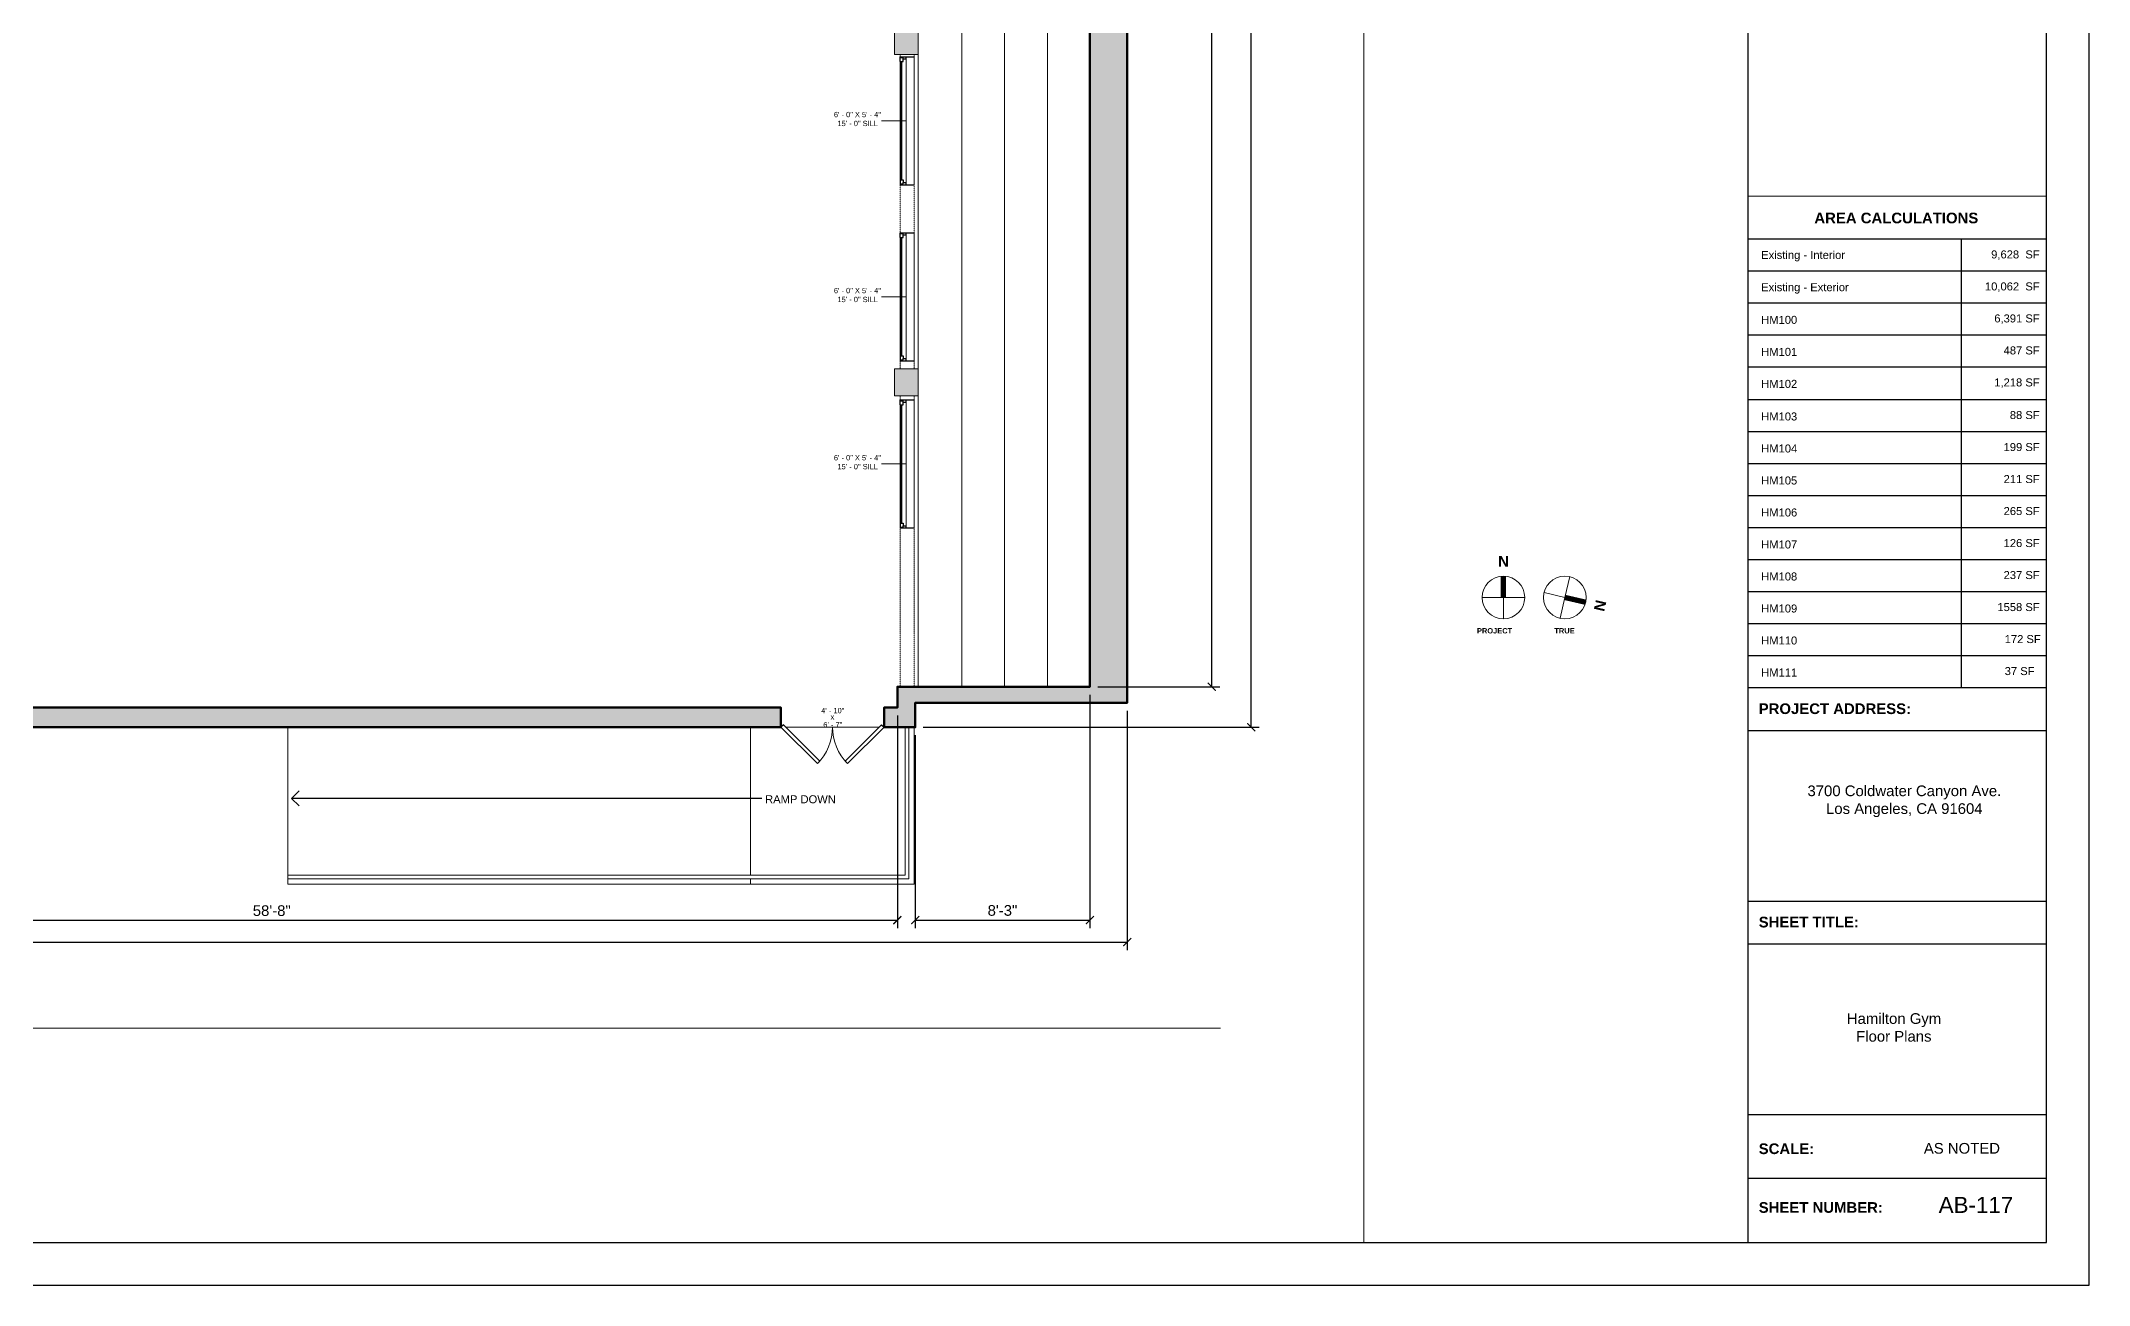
# Model space of a CAD drawing. Header units: inches. Extents: x -2078 to 106214, y -964 to 6385.
# Drawn here: x 73718 to 74870, y 2929 to 3628 of the extents above; entities that cross this region are included whole.
import ezdxf

# ---------------------------------------------------------------- set-up
doc = ezdxf.new("R2010")
doc.units = ezdxf.units.IN
doc.header["$MEASUREMENT"] = 0
doc.linetypes.add('HIDDEN2', pattern=[0.1875, 0.125, -0.0625])
for name, color, linetype, lineweight in [('A-ANNO', 2, 'Continuous', 5), ('A-ANNO-DIMS', 1, 'Continuous', 9), ('A-COLS', 3, 'Continuous', 9), ('A-DETAIL-2', 20, 'Continuous', 25), ('A-DETL-THIN', 151, 'Continuous', 9), ('A-DOOR', 1, 'Continuous', 18), ('A-FLOR', 6, 'Continuous', 18), ('A-GENM', 13, 'Continuous', 9), ('A-GLAZ', 2, 'Continuous', 30), ('A-HIDDEN', 2, 'HIDDEN2', 18), ('A-WALL', 3, 'Continuous', 40), ('A-WINDOWS', 2, 'Continuous', 18)]:
    doc.layers.add(name, color=color, linetype=linetype, lineweight=lineweight)
doc.layers.add('A-HATCH', color=9, linetype='Continuous')
doc.layers.add('A-TB', color=7, linetype='Continuous')
doc.styles.add('Arial', font='arial.ttf')
doc.styles.add('Arial_1', font='arial.ttf', dxfattribs={"height": 0.0625})
doc.styles.add('Arial_2', font='arial.ttf', dxfattribs={"height": 3})
doc.styles.add('Arial_3', font='arial.ttf', dxfattribs={"height": 0.125})
doc.styles.add('Arial_4', font='arial.ttf', dxfattribs={"height": 3})
doc.styles.add('Arial_5', font='arial.ttf', dxfattribs={"height": 0.09375})
doc.styles.add('Arial_B_2', font='arialbd.ttf', dxfattribs={"height": 0.125})
doc.styles.add('Arial_B_3', font='arialbd.ttf', dxfattribs={"height": 0.0625})
doc.styles.add('JC', font='arial.ttf', dxfattribs={"height": 0.125})
doc.dimstyles.new('JC-DIMS', dxfattribs={"dimtxt": 0.125, "dimasz": 0.09375, "dimexe": 0.09375, "dimexo": 0.09375, "dimgap": 0.046875, "dimtad": 1, "dimdec": 1, "dimzin": 0, "dimdsep": 46, "dimlunit": 4, "dimtxsty": 'JC', "dimblk": 'ARCHTICK', "dimcen": 0.09, "dimclrd": 1, "dimclre": 1, "dimclrt": 256, "dimadec": 0, "dimazin": 0, "dimtfac": 1, "dimtdec": 1, "dimtofl": 0, "dimtmove": 1, "dimatfit": 3, "dimfxl": 1, "dimtolj": 1, "dimtzin": 0, "dimarcsym": 0})

# ---------------------------------------------------------------- blocks, each defined once
blk = doc.blocks.new('JC_DOUBLE DOOR - DOUBLE DOOR-1464979-EXISTING FLOOR PLAN _HAMILTON GYM_')
at = {"layer": 'A-DOOR', "lineweight": 30}
for p, q in [((-29, 5.5), (-8.5, 26)), ((-7.1, 24.6), (-27.6, 4.1)), ((-8.5, 26), (-7.1, 24.6)), ((8.5, 26), (7.1, 24.6)), ((7.1, 24.6), (27.6, 4.1)), ((29, 5.5), (8.5, 26)), ((-27.6, 4.1), (-29, 5.5)), ((27.6, 4.1), (29, 5.5))]:
    blk.add_line(p, q, dxfattribs=at)
at = {"layer": 'A-DOOR', "lineweight": 9}
for centre, start, end in [((-29, 5.5), 360, 45), ((29, 5.5), 135, 180)]:
    blk.add_arc(centre, 29, start, end, dxfattribs=at)
blk = doc.blocks.new('JC_FIXED WINDOW - MUNTIN - FIXED WINDOW-1466922-EXISTING FLOOR PLAN _HAMILTON GYM_')
at = {"layer": 'A-GLAZ'}
for p, q in [((-36, 4), (-36, -4)), ((-33.25, 4), (-36, 4)), ((-36, 0.5), (-34.75, 0.5)), ((-35.5, 4), (-35.5, 2.25)), ((-35.5, 2.25), (-34.75, 2.25)), ((-33.25, 2.25), (-34.75, 2.25)), ((-34.75, 2.25), (-34.75, 0.5)), ((-33.25, 4), (-33.25, 2.25)), ((33.25, 4), (36, 4)), ((33.25, 4), (33.25, 2.25)), ((33.25, 2.25), (35.5, 2.25)), ((34.75, 2.25), (34.75, 0.5)), ((34.75, 0.5), (36, 0.5)), ((35.5, 4), (35.5, 2.25)), ((36, 4), (36, -4))]:
    blk.add_line(p, q, dxfattribs=at)
at = {"layer": 'A-GLAZ', "lineweight": 9}
for p, q in [((34.75, 0.5), (-34.75, 0.5)), ((33.25, 4), (-33.25, 4))]:
    blk.add_line(p, q, dxfattribs=at)
at = {"layer": 'A-GLAZ', "lineweight": 40}
blk.add_line((-33.25, 3.125), (33.25, 3.125), dxfattribs=at)
at = {"layer": 'A-WINDOWS'}
for p, q in [((36, 4), (-36, 4)), ((-36, -4), (36, -4))]:
    blk.add_line(p, q, dxfattribs=at)
blk = doc.blocks.new('_ArchTick')
at = {"color": 0, "linetype": 'ByBlock', "const_width": 0.15}
blk.add_lwpolyline([(-0.5, -0.5), (0.5, 0.5)], dxfattribs=at)
blk = doc.blocks.new('*D2752')
at = {"layer": 'A-ANNO-DIMS', "color": 1, "lineweight": -2, "transparency": 16777216}
for p, q in [((74333.7, 4377), (74380.9, 4377)), ((74376.4, 3265.2), (74376.4, 4377)), ((74312.4, 3265.2), (74380.9, 3265.2))]:
    blk.add_line(p, q, dxfattribs=at)
at = {"layer": 'Defpoints', "color": 0, "transparency": 16777216}
for p in [(74329.2, 4377), (74376.4, 4377), (74307.9, 3265.2)]:
    blk.add_point(p, dxfattribs=at)
at = {"layer": 'A-ANNO-DIMS', "color": 1, "lineweight": -2, "transparency": 16777216, "xscale": 4.5, "yscale": 4.5, "zscale": 4.5}
for p, rotation in [((74376.4, 4377), 90), ((74376.4, 3265.2), 270)]:
    blk.add_blockref('_ArchTick', p, dxfattribs=dict(at, rotation=rotation))
at = {"layer": 'A-ANNO-DIMS', "color": 2, "transparency": 16777216, "insert": (74371.1, 3821.1), "char_height": 6, "width": 0.487, "attachment_point": 5, "rotation": 90, "style": 'JC'}
blk.add_mtext('\\A1;92\'-8"', dxfattribs=at)
blk = doc.blocks.new('*D2753')
at = {"layer": 'A-ANNO-DIMS', "color": 1, "lineweight": -2, "transparency": 16777216}
for p, q in [((74212.2, 4397.8), (74403.1, 4397.8)), ((74398.6, 3242.4), (74398.6, 4397.8)), ((74214.1, 3242.4), (74403.1, 3242.4))]:
    blk.add_line(p, q, dxfattribs=at)
at = {"layer": 'Defpoints', "color": 0, "transparency": 16777216}
for p in [(74207.7, 4397.8), (74398.6, 4397.8), (74209.6, 3242.4)]:
    blk.add_point(p, dxfattribs=at)
at = {"layer": 'A-ANNO-DIMS', "color": 1, "lineweight": -2, "transparency": 16777216, "xscale": 4.5, "yscale": 4.5, "zscale": 4.5}
for p, rotation in [((74398.6, 4397.8), 90), ((74398.6, 3242.4), 270)]:
    blk.add_blockref('_ArchTick', p, dxfattribs=dict(at, rotation=rotation))
at = {"layer": 'A-ANNO-DIMS', "color": 2, "transparency": 16777216, "insert": (74393.3, 3820.1), "char_height": 6, "width": 0.487, "attachment_point": 5, "rotation": 90, "style": 'JC'}
blk.add_mtext('\\A1;96\'-4"', dxfattribs=at)
blk = doc.blocks.new('*D2754')
at = {"layer": 'A-ANNO-DIMS', "color": 1, "lineweight": -2, "transparency": 16777216}
for p, q in [((74307.9, 3260.7), (74307.9, 3129.4)), ((74209.6, 3237.9), (74209.6, 3129.4)), ((74209.6, 3133.9), (74307.9, 3133.9))]:
    blk.add_line(p, q, dxfattribs=at)
at = {"layer": 'Defpoints', "color": 0, "transparency": 16777216}
for p in [(74307.9, 3265.2), (74209.6, 3242.4), (74307.9, 3133.9)]:
    blk.add_point(p, dxfattribs=at)
at = {"layer": 'A-ANNO-DIMS', "color": 1, "lineweight": -2, "transparency": 16777216, "xscale": 4.5, "yscale": 4.5, "zscale": 4.5, "rotation": 180}
blk.add_blockref('_ArchTick', (74209.6, 3133.9), dxfattribs=at)
at = {"layer": 'A-ANNO-DIMS', "color": 1, "lineweight": -2, "transparency": 16777216, "xscale": 4.5, "yscale": 4.5, "zscale": 4.5}
blk.add_blockref('_ArchTick', (74307.9, 3133.9), dxfattribs=at)
at = {"layer": 'A-ANNO-DIMS', "color": 2, "transparency": 16777216, "insert": (74258.7, 3139.3), "char_height": 6, "width": 0.401, "attachment_point": 5, "style": 'JC'}
blk.add_mtext('\\A1;8\'-3"', dxfattribs=at)
blk = doc.blocks.new('*D2755')
at = {"layer": 'A-ANNO-DIMS', "color": 1, "lineweight": -2, "transparency": 16777216}
for p, q in [((73495.9, 3248.9), (73495.9, 3129.4)), ((74199.6, 3248.9), (74199.6, 3129.4)), ((73495.9, 3133.9), (74199.6, 3133.9))]:
    blk.add_line(p, q, dxfattribs=at)
at = {"layer": 'Defpoints', "color": 0, "transparency": 16777216}
for p in [(73495.9, 3253.4), (74199.6, 3253.4), (74199.6, 3133.9)]:
    blk.add_point(p, dxfattribs=at)
at = {"layer": 'A-ANNO-DIMS', "color": 1, "lineweight": -2, "transparency": 16777216, "xscale": 4.5, "yscale": 4.5, "zscale": 4.5, "rotation": 180}
blk.add_blockref('_ArchTick', (73495.9, 3133.9), dxfattribs=at)
at = {"layer": 'A-ANNO-DIMS', "color": 1, "lineweight": -2, "transparency": 16777216, "xscale": 4.5, "yscale": 4.5, "zscale": 4.5}
blk.add_blockref('_ArchTick', (74199.6, 3133.9), dxfattribs=at)
at = {"layer": 'A-ANNO-DIMS', "color": 2, "transparency": 16777216, "insert": (73847.7, 3139.2), "char_height": 6, "width": 0.487, "attachment_point": 5, "style": 'JC'}
blk.add_mtext('\\A1;58\'-8"', dxfattribs=at)
blk = doc.blocks.new('*D2728')
at = {"layer": 'A-ANNO-DIMS', "color": 1, "lineweight": -2, "transparency": 16777216}
for p, q in [((74328.9, 3251.7), (74328.9, 3117)), ((72821.9, 3235.5), (72821.9, 3117)), ((72821.9, 3121.5), (74328.9, 3121.5))]:
    blk.add_line(p, q, dxfattribs=at)
at = {"layer": 'Defpoints', "color": 0, "transparency": 16777216}
for p in [(74328.9, 3256.2), (72821.9, 3240), (74328.9, 3121.5)]:
    blk.add_point(p, dxfattribs=at)
at = {"layer": 'A-ANNO-DIMS', "color": 1, "lineweight": -2, "transparency": 16777216, "xscale": 4.5, "yscale": 4.5, "zscale": 4.5, "rotation": 180}
blk.add_blockref('_ArchTick', (72821.9, 3121.5), dxfattribs=at)
at = {"layer": 'A-ANNO-DIMS', "color": 1, "lineweight": -2, "transparency": 16777216, "xscale": 4.5, "yscale": 4.5, "zscale": 4.5}
blk.add_blockref('_ArchTick', (74328.9, 3121.5), dxfattribs=at)
at = {"layer": 'A-ANNO-DIMS', "color": 2, "transparency": 16777216, "insert": (73575.4, 3126.8), "char_height": 6, "width": 0.574, "attachment_point": 5, "style": 'JC'}
blk.add_mtext('\\A1;125\'-7"', dxfattribs=at)
blk = doc.blocks.new('JC- existing door Tag_quad - JC- existing door Tag_quad-839775-EXISTING FLOOR PLAN _HAMILTON GYM_')
at = {"layer": 'A-ANNO', "insert": (-0.023, 0.038), "char_height": 0.0625, "width": 0.0505, "attachment_point": 1, "style": 'Arial_1', "bg_fill": 3, "box_fill_scale": 1.25, "bg_fill_color": 256, "bg_fill_true_color": 13158600, "bg_fill_transparency": 0}
blk.add_mtext('x', dxfattribs=at)
blk = doc.blocks.new('JC_TB_48x36 - JC_TB_4836-1441736-Floor Plans')
at = {"layer": 'A-TB'}
for p, q in [((47.997, -11.988), (47.997, 24.012)), ((47.497, -11.488), (47.497, 23.512)), ((43.997, -4.988), (47.497, -4.988)), ((43.997, -5.488), (47.497, -5.488)), ((43.997, -7.488), (47.497, -7.488)), ((43.997, -7.988), (47.497, -7.988)), ((43.997, -9.988), (47.497, -9.988)), ((47.497, -10.738), (43.997, -10.738)), ((0.747, -11.488), (47.497, -11.488)), ((-0.003, -11.988), (47.997, -11.988))]:
    blk.add_line(p, q, dxfattribs=at)
at = {"layer": 'A-TB', "char_height": 0.125, "attachment_point": 1, "bg_fill": 3, "box_fill_scale": 1.25, "bg_fill_color": 256, "bg_fill_true_color": 13158600, "bg_fill_transparency": 0}
for s, insert, width, style in [('PROJECT ADDRESS:', (44.126, -5.172), 2.14941, 'Arial_B_2'), ('SHEET TITLE:', (44.126, -7.672), 1.42031, 'Arial_B_2'), ('SCALE:', (44.126, -10.328), 0.77959, 'Arial_B_2'), ('AS NOTED', (46.061, -10.323), 1.08259, 'Arial_3'), ('SHEET NUMBER:', (44.126, -11.016), 1.76434, 'Arial_B_2')]:
    blk.add_mtext(s, dxfattribs=dict(at, insert=insert, width=width, style=style))
at = {"layer": 'A-TB'}
blk.add_line((43.997, 23.512), (43.997, -11.488), dxfattribs=at)
blk = doc.blocks.new('north arrow - north arrow-1258243-Floor Plans')
at = {"layer": 'A-ANNO'}
h = blk.add_hatch(color=256, dxfattribs=at)
edge = h.paths.add_edge_path()
edge.add_line((0.031, 0), (-0.031, 0))
edge.add_line((-0.031, 0), (-0.031, 0.248))
edge.add_arc((0, 0), 0.25, 82.8192, 97.1808, ccw=False)
edge.add_line((0.031, 0.248), (0.031, 0))
at = {"layer": 'A-ANNO', "lineweight": 20}
for q in [(-0.25, 0), (0.25, 0), (0, -0.25)]:
    blk.add_line((0, 0), q, dxfattribs=at)
at = {"layer": 'A-ANNO'}
blk.add_circle((0, 0), 0.25, dxfattribs=at)
at = {"layer": 'A-ANNO', "insert": (-0.062, 0.486), "char_height": 0.125, "width": 0.1515, "attachment_point": 1, "style": 'Arial_B_2', "bg_fill": 3, "box_fill_scale": 1.25, "bg_fill_color": 256, "bg_fill_true_color": 13158600, "bg_fill_transparency": 0}
blk.add_mtext('\\fArial|b1|i0|c0|p34|;N', dxfattribs=at)

msp = doc.modelspace()

# ---------------------------------------------------------------- linework, layer by layer
at = {"layer": 'A-ANNO', "lineweight": 9}
for p, q in [((74461.88, 4632.663), (74461.88, 2952.663)), ((74190.608, 3583.484), (74204.608, 3583.484)), ((74845.88, 3541.005), (74677.88, 3541.005)), ((74677.88, 3541.005), (74677.88, 3336.321)), ((74845.88, 3372.979), (74845.88, 3541.005)), ((74190.608, 3484.484), (74204.608, 3484.484)), ((74190.608, 3390.484), (74204.608, 3390.484))]:
    msp.add_line(p, q, dxfattribs=at)
at = {"layer": 'A-DETAIL-2'}
for p, q in [((74677.88, 3517.005), (74845.88, 3517.005)), ((74797.88, 3517.005), (74797.88, 3264.663)), ((74677.88, 3499.005), (74845.88, 3499.005)), ((74677.88, 3481.005), (74845.88, 3481.005)), ((74677.88, 3463.005), (74845.88, 3463.005)), ((74677.88, 3445.005), (74845.88, 3445.005)), ((74677.88, 3426.663), (74845.88, 3426.663)), ((74677.88, 3408.663), (74845.88, 3408.663)), ((74677.88, 3390.663), (74845.88, 3390.663)), ((74677.88, 3372.663), (74845.88, 3372.663)), ((74677.88, 3354.663), (74845.88, 3354.663)), ((74677.88, 3336.663), (74845.88, 3336.663)), ((74677.88, 3318.663), (74845.88, 3318.663)), ((74677.88, 3300.663), (74845.88, 3300.663)), ((73858.799, 3202.363), (73863.041, 3206.606)), ((74123.309, 3202.363), (73858.799, 3202.363)), ((73858.799, 3202.363), (73863.041, 3198.12))]:
    msp.add_line(p, q, dxfattribs=at)
at = {"layer": 'A-DETL-THIN'}
for p, q in [((74205.967, 3242.401), (74203.967, 3242.401)), ((74203.967, 3242.401), (74203.967, 3159.148)), ((74205.967, 3157.148), (74205.967, 3242.401)), ((74203.967, 3159.148), (73856.784, 3159.148)), ((73856.784, 3159.148), (73856.784, 3157.148)), ((73856.784, 3157.148), (74205.967, 3157.148))]:
    msp.add_line(p, q, dxfattribs=at)
at = {"layer": 'A-FLOR'}
for p, q in [((73856.784, 3242.401), (73856.784, 3159.148)), ((74116.967, 3159.148), (74116.967, 3242.401)), ((74208.967, 3242.401), (74208.967, 3154.148)), ((73856.784, 3157.148), (73856.784, 3154.148)), ((74116.967, 3154.148), (74116.967, 3157.148)), ((74116.967, 3154.148), (73856.784, 3154.148)), ((74208.967, 3154.148), (74116.967, 3154.148))]:
    msp.add_line(p, q, dxfattribs=at)
at = {"layer": 'A-GENM'}
for p, q in [((74235.795, 4028.017), (74235.795, 3265.151)), ((74259.795, 4016.826), (74259.795, 3265.151)), ((74284.045, 4003.665), (74284.045, 3265.151)), ((74211.295, 3443.898), (74211.295, 3620.821)), ((74211.295, 3265.151), (74211.295, 3428.821))]:
    msp.add_line(p, q, dxfattribs=at)

# ---------------------------------------------------------------- block references
at = {"layer": 'A-WINDOWS', "rotation": 89.99999999999991}
for p in [(74205.108, 3583.484), (74205.108, 3484.484), (74205.108, 3390.484)]:
    msp.add_blockref('JC_FIXED WINDOW - MUNTIN - FIXED WINDOW-1466922-EXISTING FLOOR PLAN _HAMILTON GYM_', p, dxfattribs=at)

# ---------------------------------------------------------------- texts
at = {"layer": 'A-ANNO', "attachment_point": 1}
for s, insert, char_height, width, style in [('6\' - 0" X 5\' - 4"', (74163.887, 3588.472), 3, 33.4815, 'Arial_2'), ('15\' - 0" SILL', (74165.887, 3583.472), 3, 28.482, 'Arial_2'), ('Existing - Interior', (74685.469, 3510.25), 4.5, 57.4185, 'Arial_5'), ('9,628  SF', (74814.831, 3510.559), 4.5, 33.1785, 'Arial_5'), ('Existing - Exterior', (74685.469, 3492.12), 4.5, 60.297, 'Arial_5'), ('10,062  SF', (74811.331, 3492.559), 4.5, 37.4205, 'Arial_5'), ('6\' - 0" X 5\' - 4"', (74163.887, 3489.472), 3, 33.4815, 'Arial_2'), ('15\' - 0" SILL', (74165.887, 3484.472), 3, 28.482, 'Arial_2'), ('HM100', (74685.469, 3473.759), 4.5, 56.2065, 'Arial_5'), ('6,391 SF', (74816.581, 3474.559), 4.5, 31.0575, 'Arial_5'), ('487 SF', (74821.831, 3456.559), 4.5, 24.6945, 'Arial_5'), ('HM101', (74685.469, 3455.759), 4.5, 24.24, 'Arial_5'), ('HM102', (74685.469, 3437.759), 4.5, 33.7845, 'Arial_5'), ('1,218 SF', (74816.581, 3438.559), 4.5, 31.0575, 'Arial_5'), ('HM103', (74685.469, 3419.418), 4.5, 24.9975, 'Arial_5'), ('88 SF', (74825.331, 3420.217), 4.5, 20.4525, 'Arial_5'), ('HM104', (74685.469, 3401.418), 4.5, 33.1785, 'Arial_5'), ('199 SF', (74821.831, 3402.217), 4.5, 24.6945, 'Arial_5'), ('6\' - 0" X 5\' - 4"', (74163.887, 3395.472), 3, 33.4815, 'Arial_2'), ('15\' - 0" SILL', (74165.887, 3390.472), 3, 28.482, 'Arial_2'), ('HM105', (74685.469, 3383.418), 4.5, 33.1785, 'Arial_5'), ('211 SF', (74821.831, 3384.217), 4.5, 24.6945, 'Arial_5'), ('HM106', (74685.469, 3365.418), 4.5, 26.967, 'Arial_5'), ('265 SF', (74821.831, 3366.217), 4.5, 24.6945, 'Arial_5'), ('HM107', (74685.469, 3347.418), 4.5, 24.9975, 'Arial_5'), ('126 SF', (74821.831, 3348.217), 4.5, 24.6945, 'Arial_5'), ('HM108', (74685.469, 3329.418), 4.5, 24.24, 'Arial_5'), ('237 SF', (74821.831, 3330.217), 4.5, 24.6945, 'Arial_5'), ('HM109', (74685.469, 3311.418), 4.5, 21.816, 'Arial_5'), ('1558 SF', (74818.331, 3312.217), 4.5, 28.9365, 'Arial_5'), ('PROJECT', (74525.612, 3298.129), 3, 24.543, 'Arial_B_3'), ('TRUE', (74569.137, 3298.129), 3, 14.241, 'Arial_B_3'), ('RAMP DOWN', (74125.189, 3204.121), 4.5, 49.389, 'Arial')]:
    msp.add_mtext(s, dxfattribs=dict(at, insert=insert, char_height=char_height, width=width, style=style))
at = {"layer": 'A-ANNO', "lineweight": 50, "insert": (74715.381, 3531.793), "char_height": 6, "width": 109.383, "attachment_point": 1, "style": 'Arial_B_2'}
msp.add_mtext('AREA CALCULATIONS', dxfattribs=at)
at = {"layer": 'A-ANNO', "insert": (74156.762, 3253.254), "char_height": 3, "width": 16.362, "attachment_point": 1, "style": 'Arial_2', "bg_fill": 3, "box_fill_scale": 1.25, "bg_fill_color": 256, "bg_fill_true_color": 13158600, "bg_fill_transparency": 0}
msp.add_mtext('4\' - 10"', dxfattribs=at)
at = {"layer": 'A-TB', "attachment_point": 1, "bg_fill": 3, "box_fill_scale": 1.25, "bg_fill_color": 256, "bg_fill_true_color": 13158600, "bg_fill_transparency": 0}
for s, insert, char_height, width, style in [('\\pi6.03618;3700 Coldwater Canyon Ave. \\P\\pi16.48502;Los Angeles, CA 91604', (74705.453, 3209.62), 6, 120.02324, 'Arial_3'), ('\\pi18.60257;Hamilton Gym\\P\\pi23.8536;Floor Plans', (74715.032, 3081.536), 6, 89.08918, 'Arial_3'), ('AB-117', (74785.31, 2978.229), 9, 50.904, 'Arial_4')]:
    msp.add_mtext(s, dxfattribs=dict(at, insert=insert, char_height=char_height, width=width, style=style))

# ---------------------------------------------------------------- dimensions: what is measured, and where the dimension line sits
at = {"layer": 'A-ANNO-DIMS'}
dim = msp.add_linear_dim(base=(74398.588, 4397.777), p1=(74209.608, 3242.401), p2=(74207.687, 4397.777), angle=90, text='96\'-4"', dimstyle='JC-DIMS', override={"dimclrt": 2}, dxfattribs=at)
dim.commit()
dim.dimension.update_dxf_attribs({"geometry": '*D2753', "text_midpoint": (74393.274, 3820.089)})
dim = msp.add_linear_dim(base=(74376.396, 4376.984), p1=(74307.858, 3265.151), p2=(74329.187, 4376.984), angle=90, dimstyle='JC-DIMS', override={"dimclrt": 2}, dxfattribs=at)
dim.commit()
dim.dimension.update_dxf_attribs({"geometry": '*D2752', "text_midpoint": (74371.083, 3821.068)})
dim = msp.add_linear_dim(base=(74307.858, 3133.936), p1=(74209.608, 3242.401), p2=(74307.858, 3265.151), text='8\'-3"', dimstyle='JC-DIMS', override={"dimclrt": 2}, dxfattribs=at)
dim.commit()
dim.dimension.update_dxf_attribs({"geometry": '*D2754', "text_midpoint": (74258.733, 3139.251)})

# ---------------------------------------------------------------- next in the draw order: texts
at = {"layer": 'A-ANNO', "insert": (74157.943, 3245.243), "char_height": 3, "width": 13.4835, "attachment_point": 1, "style": 'Arial_2', "bg_fill": 3, "box_fill_scale": 1.25, "bg_fill_color": 256, "bg_fill_true_color": 13158600, "bg_fill_transparency": 0}
msp.add_mtext('6\' - 7"', dxfattribs=at)

# ---------------------------------------------------------------- next in the draw order: hatches: boundary and pattern name
at = {"layer": 'A-HATCH'}
h = msp.add_hatch(color=256, dxfattribs=at)
h.dxf.hatch_style = 1
h.paths.add_polyline_path([(74328.858, 4376.984), (74328.858, 4383.984), (74207.687, 4383.984), (74207.687, 4397.777), (74191.187, 4397.777), (74191.187, 4386.777), (74197.687, 4386.777), (74197.687, 4376.984), (74307.858, 4376.984), (74307.858, 3265.151), (74199.608, 3265.151), (74199.608, 3253.401), (74192.108, 3253.401), (74192.108, 3242.401), (74209.608, 3242.401), (74209.608, 3256.151), (74328.858, 3256.151)])
h.paths.add_polyline_path([(74134.187, 4397.777), (73485.687, 4397.777), (73485.687, 4386.777), (73486.858, 4386.777), (73486.858, 4377.777), (73496.858, 4377.777), (73496.858, 4386.777), (74134.187, 4386.777)])
h.paths.add_polyline_path([(73497.687, 4420.127), (73489.242, 4420.127), (73489.242, 4410.127), (73497.687, 4410.127)])
h.paths.add_polyline_path([(73448.242, 4420.127), (73441.242, 4420.127), (73441.242, 4407.127), (73448.242, 4407.127)])
h.paths.add_polyline_path([(73400.242, 4420.127), (73392.242, 4420.127), (73392.242, 4407.127), (73400.242, 4407.127)])
h.paths.add_polyline_path([(73351.242, 4420.127), (73345.242, 4420.127), (73345.242, 4407.127), (73351.242, 4407.127)])
h.paths.add_polyline_path([(73304.242, 4420.127), (73297.242, 4420.127), (73297.242, 4407.127), (73304.242, 4407.127)])
h.paths.add_polyline_path([(73256.242, 4420.127), (73249.242, 4420.127), (73249.242, 4407.127), (73256.242, 4407.127)])
h.paths.add_polyline_path([(73208.242, 4420.127), (73201.242, 4420.127), (73201.242, 4407.127), (73208.242, 4407.127)])
h.paths.add_polyline_path([(73160.242, 4420.127), (73152.242, 4420.127), (73152.242, 4407.127), (73160.242, 4407.127)])
h.paths.add_polyline_path([(73111.242, 4420.127), (73105.242, 4420.127), (73105.242, 4407.127), (73111.242, 4407.127)])
h.paths.add_polyline_path([(73064.242, 4420.127), (72862.687, 4420.127), (72862.687, 4407.127), (73057.242, 4407.127), (73057.242, 4402.328), (73063.242, 4402.328), (73063.242, 4407.127), (73064.242, 4407.127)])
h.paths.add_polyline_path([(73063.242, 4330.328), (73057.242, 4330.328), (73057.242, 4327.627), (73063.242, 4327.627)])
h.paths.add_polyline_path([(72907.575, 4232.127), (73207.382, 4232.127), (73207.382, 4220.127), (73235.382, 4220.127), (73235.382, 4241.127), (73063.242, 4241.127), (73063.242, 4255.627), (73057.242, 4255.627), (73057.242, 4241.127), (72857.682, 4241.127), (72857.682, 4192.698), (72857.682, 4120.377), (72870.682, 4120.377), (72870.682, 4192.698), (72907.575, 4192.698)])
h.paths.add_polyline_path([(73496.858, 4319.777), (73486.858, 4319.777), (73486.858, 4312.277), (73496.858, 4312.277)])
h.paths.add_polyline_path([(73496.858, 4254.277), (73486.858, 4254.277), (73486.858, 4241.127), (73343.637, 4241.127), (73343.637, 4235.127), (73346.887, 4235.127), (73346.887, 4205.127), (73352.887, 4205.127), (73352.887, 4235.127), (73486.858, 4235.127), (73486.858, 4164.127), (73308.858, 4164.127), (73308.858, 4235.127), (73311.637, 4235.127), (73311.637, 4241.127), (73295.608, 4241.127), (73295.608, 4220.127), (73299.858, 4220.127), (73299.858, 3824.006), (73298.269, 3824.006), (73298.269, 3814.006), (73299.858, 3814.006), (73299.858, 3813.127), (73301.858, 3813.127), (73301.858, 3802.148), (73308.858, 3802.148), (73308.858, 3813.127), (73486.858, 3813.127), (73486.858, 3810.709), (73495.858, 3810.709), (73495.858, 3838.209), (73486.858, 3838.209), (73486.858, 3820.127), (73308.858, 3820.127), (73308.858, 3981.127), (73363.858, 3981.127), (73363.858, 3987.127), (73308.858, 3987.127), (73308.858, 4158.127), (73486.858, 4158.127), (73486.858, 3987.127), (73399.858, 3987.127), (73399.858, 3981.127), (73486.858, 3981.127), (73486.858, 3874.209), (73495.858, 3874.209), (73495.858, 4190.277), (73496.858, 4190.277)])
h.paths.add_polyline_path([(72870.682, 4078.377), (72857.682, 4078.377), (72857.682, 4072.377), (72870.682, 4072.377)])
h.paths.add_polyline_path([(72870.682, 4030.377), (72857.682, 4030.377), (72857.682, 4023.487), (72870.682, 4023.487)])
h.paths.add_polyline_path([(72870.682, 3981.487), (72857.682, 3981.487), (72857.682, 3976.487), (72870.682, 3976.487)])
h.paths.add_polyline_path([(72870.682, 3934.487), (72857.682, 3934.487), (72857.682, 3928.487), (72870.682, 3928.487)])
h.paths.add_polyline_path([(72870.682, 3886.487), (72857.682, 3886.487), (72857.682, 3814.006), (73217.4, 3814.006), (73217.4, 3747.588), (73301.858, 3747.588), (73301.858, 3558.323), (73308.858, 3558.323), (73308.858, 3588.127), (73486.858, 3588.127), (73486.858, 3478.001), (73450.858, 3478.001), (73450.858, 3470.001), (73486.858, 3470.001), (73486.858, 3396.638), (73495.858, 3396.638), (73495.858, 3774.709), (73486.858, 3774.709), (73486.858, 3662.127), (73456.529, 3662.127), (73456.529, 3663.127), (73436.582, 3663.127), (73436.582, 3657.127), (73486.858, 3657.127), (73486.858, 3599.127), (73395.858, 3599.127), (73395.858, 3657.127), (73404.582, 3657.127), (73404.582, 3663.127), (73395.858, 3663.127), (73395.858, 3711.323), (73390.858, 3711.323), (73390.858, 3634.823), (73390.858, 3631.823), (73390.858, 3599.127), (73353.401, 3599.127), (73353.401, 3631.823), (73353.401, 3634.823), (73347.401, 3634.823), (73347.401, 3631.823), (73347.401, 3599.127), (73308.858, 3599.127), (73308.858, 3631.823), (73308.858, 3634.823), (73308.858, 3766.148), (73301.858, 3766.148), (73301.858, 3754.588), (73225.4, 3754.588), (73225.4, 3814.006), (73226.269, 3814.006), (73226.269, 3824.006), (72870.682, 3824.006)])
h.paths.add_polyline_path([(72870.682, 3790.987), (72857.682, 3790.987), (72857.682, 3783.453), (72870.682, 3783.453)], flags=17)
h.paths.add_polyline_path([(72870.682, 3743.453), (72857.682, 3743.453), (72857.682, 3735.453), (72870.682, 3735.453)])
h.paths.add_polyline_path([(72870.682, 3695.453), (72857.682, 3695.453), (72857.682, 3686.953), (72870.682, 3686.953)])
h.paths.add_polyline_path([(72870.682, 3646.953), (72857.682, 3646.953), (72857.682, 3533.006), (72821.858, 3533.006), (72821.858, 3480.756), (72827.858, 3480.756), (72827.858, 3527.006), (72857.682, 3527.006), (72870.682, 3527.006)])
h.paths.add_polyline_path([(72827.858, 3438.756), (72821.858, 3438.756), (72821.858, 3432.167), (72827.858, 3432.167)])
h.paths.add_polyline_path([(72827.858, 3390.167), (72821.858, 3390.167), (72821.858, 3383.382), (72827.858, 3383.382)])
h.paths.add_polyline_path([(72827.858, 3341.382), (72821.858, 3341.382), (72821.858, 3335.407), (72827.858, 3335.407)])
h.paths.add_polyline_path([(72827.858, 3293.407), (72821.858, 3293.407), (72821.858, 3240.001), (72827.858, 3240.001), (72840.987, 3240.001), (72935.858, 3240.001), (72935.858, 3248.001), (72840.987, 3248.001), (72827.858, 3248.001)])
h.paths.add_polyline_path([(73049.608, 3248.001), (73027.858, 3248.001), (73027.858, 3240.001), (73049.608, 3240.001)])
h.paths.add_polyline_path([(73167.108, 3248.001), (73140.608, 3248.001), (73140.608, 3240.001), (73167.108, 3240.001)])
h.paths.add_polyline_path([(73308.858, 3525.323), (73301.858, 3525.323), (73301.858, 3480.001), (73117.858, 3480.001), (73117.858, 3455.001), (73125.858, 3455.001), (73125.858, 3472.001), (73301.858, 3472.001), (73301.858, 3470.001), (73375.108, 3470.001), (73375.108, 3465.251), (73381.108, 3465.251), (73381.108, 3470.001), (73417.858, 3470.001), (73417.858, 3478.001), (73308.858, 3478.001)], flags=17)
h.paths.add_polyline_path([(73495.858, 3339.638), (73486.858, 3339.638), (73486.858, 3283.638), (73480.465, 3283.638), (73480.465, 3275.638), (73486.858, 3275.638), (73486.858, 3242.401), (74134.108, 3242.401), (74134.108, 3253.401), (73495.858, 3253.401)])
h.paths.add_polyline_path([(74211.295, 3443.898), (74197.94, 3443.898), (74197.94, 3428.821), (74211.295, 3428.821)], flags=17)
h.paths.add_polyline_path([(74211.295, 3635.898), (74197.94, 3635.898), (74197.94, 3620.821), (74211.295, 3620.821)], flags=17)
h.paths.add_polyline_path([(74211.295, 3827.898), (74197.44, 3827.898), (74197.44, 3812.821), (74211.295, 3812.821)], flags=17)
h.paths.add_polyline_path([(74211.295, 4019.898), (74197.44, 4019.898), (74197.44, 4004.821), (74211.295, 4004.821)], flags=17)
h.paths.add_polyline_path([(74211.295, 4209.898), (74197.44, 4209.898), (74197.44, 4194.821), (74211.295, 4194.821)], flags=17)
h.paths.add_polyline_path([(73258.108, 3248.001), (73258.108, 3240.001), (73416.858, 3240.001), (73416.858, 3275.638), (73423.465, 3275.638), (73423.465, 3283.638), (73416.858, 3283.638), (73416.858, 3400.001), (73381.108, 3400.001), (73381.108, 3405.251), (73375.108, 3405.251), (73375.108, 3400.001), (73341.084, 3400.001), (73341.084, 3393.001), (73411.858, 3393.001), (73411.858, 3248.001)])
h.paths.add_polyline_path([(73240.858, 3248.001), (73240.858, 3393.001), (73308.084, 3393.001), (73308.084, 3400.001), (73125.858, 3400.001), (73125.858, 3419.001), (73117.858, 3419.001), (73117.858, 3393.001), (73232.858, 3393.001), (73232.858, 3248.001)])

# ---------------------------------------------------------------- next in the draw order: linework, layer by layer
at = {"layer": 'A-GENM'}
msp.add_line((74136.936, 3242.401), (74189.279, 3242.401), dxfattribs=at)

# ---------------------------------------------------------------- next in the draw order: block references
at = {"layer": 'A-DOOR', "rotation": 180}
msp.add_blockref('JC_DOUBLE DOOR - DOUBLE DOOR-1464979-EXISTING FLOOR PLAN _HAMILTON GYM_', (74163.108, 3247.901), dxfattribs=at)

# ---------------------------------------------------------------- next in the draw order: dimensions: what is measured, and where the dimension line sits
at = {"layer": 'A-ANNO-DIMS'}
for base, p1, p2, picture, middle in [((74328.858, 3121.485), (72821.858, 3240.001), (74328.858, 3256.151), '*D2728', (73575.358, 3126.799)), ((74199.607631193, 3133.935840483), (73495.857631193, 3253.401195407), (74199.607631193, 3253.401195407), '*D2755', (73847.732631193, 3139.249278409))]:
    dim = msp.add_linear_dim(base=base, p1=p1, p2=p2, dimstyle='JC-DIMS', override={"dimclrt": 2}, dxfattribs=at)
    dim.commit()
    dim.dimension.update_dxf_attribs({"geometry": picture, "text_midpoint": middle})

# ---------------------------------------------------------------- next in the draw order: block references
at = {"layer": 'A-ANNO', "xscale": 48, "yscale": 48, "zscale": 48}
msp.add_blockref('JC- existing door Tag_quad - JC- existing door Tag_quad-839775-EXISTING FLOOR PLAN _HAMILTON GYM_', (74163.108, 3247.901), dxfattribs=at)

# ---------------------------------------------------------------- next in the draw order: block references
at = {"layer": 'A-TB', "xscale": 48, "yscale": 48, "zscale": 48}
msp.add_blockref('JC_TB_48x36 - JC_TB_4836-1441736-Floor Plans', (72566.03, 3504.063), dxfattribs=at)

# ---------------------------------------------------------------- next in the draw order: linework, layer by layer
at = {"layer": 'A-ANNO', "lineweight": 9}
msp.add_line((72801.881, 3073.066), (74381.317, 3073.066), dxfattribs=at)
at = {"layer": 'A-COLS'}
for points in [[(74197.94, 3635.898), (74197.94, 3620.821), (74211.295, 3620.821), (74211.295, 3635.898)], [(74197.94, 3443.898), (74197.94, 3428.821), (74211.295, 3428.821), (74211.295, 3443.898)]]:
    msp.add_lwpolyline(points, close=True, dxfattribs=at)
at = {"layer": 'A-DETAIL-2'}
msp.add_line((74677.88, 3282.663), (74845.88, 3282.663), dxfattribs=at)
at = {"layer": 'A-HIDDEN'}
for points in [[(74201.108, 3619.484), (74201.108, 3620.821)], [(74209.108, 3619.484), (74209.108, 3620.821)], [(74201.108, 3547.484), (74201.108, 3520.484)], [(74209.108, 3520.484), (74209.108, 3547.484)], [(74201.108, 3448.484), (74201.108, 3443.898)], [(74209.108, 3448.484), (74209.108, 3443.898)], [(74201.108, 3426.484), (74201.108, 3428.821)], [(74209.108, 3426.484), (74209.108, 3428.821)], [(74201.108, 3354.484), (74201.108, 3265.151)], [(74209.108, 3354.484), (74209.108, 3265.151)]]:
    msp.add_lwpolyline(points, dxfattribs=at)
at = {"layer": 'A-WALL', "lineweight": 60}
msp.add_lwpolyline([(74207.687, 4383.984), (74207.687, 4397.777), (74191.187, 4397.777), (74191.187, 4386.777), (74197.687, 4386.777), (74197.687, 4376.984), (74307.858, 4376.984), (74307.858, 3265.151), (74199.608, 3265.151), (74199.608, 3253.401), (74192.108, 3253.401), (74192.108, 3242.401), (74209.608, 3242.401), (74209.608, 3256.151), (74328.858, 3256.151), (74328.858, 4383.984), (74207.687, 4383.984)], dxfattribs=at)
msp.add_lwpolyline([(74134.108, 3242.401), (74134.108, 3253.401), (73495.858, 3253.401), (73495.858, 3339.638), (73486.858, 3339.638), (73486.858, 3283.638), (73480.465, 3283.638), (73480.465, 3275.638), (73486.858, 3275.638), (73486.858, 3242.401)], close=True, dxfattribs=at)

# ---------------------------------------------------------------- next in the draw order: block references
at = {"layer": 'A-ANNO', "xscale": 48, "yscale": 48, "zscale": 48}
msp.add_blockref('north arrow - north arrow-1258243-Floor Plans', (74540.46, 3315.384), dxfattribs=at)
at = {"layer": 'A-ANNO', "xscale": 48.00000000000001, "yscale": 48.00000000000001, "zscale": 48.00000000000001, "rotation": 256.9999999999997}
msp.add_blockref('north arrow - north arrow-1258243-Floor Plans', (74575.06, 3315.384), dxfattribs=at)

# ---------------------------------------------------------------- next in the draw order: texts
at = {"layer": 'A-ANNO', "char_height": 4.5, "attachment_point": 1, "style": 'Arial_5'}
for s, insert, width in [('HM110', (74685.469, 3293.418), 21.816), ('172 SF', (74822.441, 3294.217), 28.9365), ('HM111', (74685.469, 3275.418), 21.816), ('37 SF', (74822.441, 3276.217), 28.9365)]:
    msp.add_mtext(s, dxfattribs=dict(at, insert=insert, width=width))

doc.saveas('drawing.dxf')
